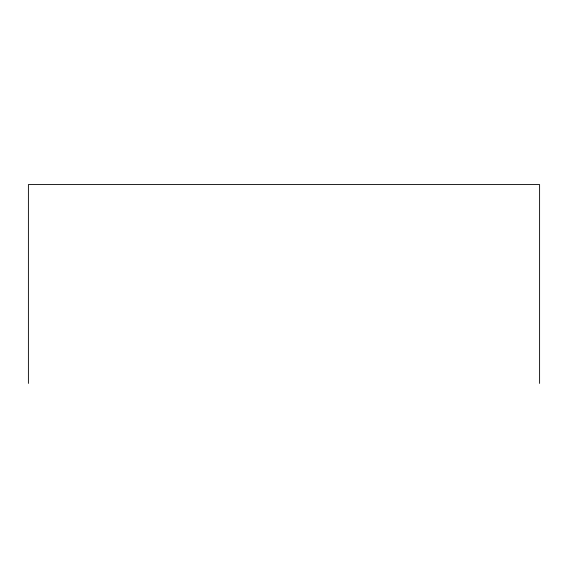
<?xml version="1.0" encoding="UTF-8"?>
<svg xmlns="http://www.w3.org/2000/svg" width="568" height="568" viewBox="0 0 568 568"><rect width="100%" height="100%" fill="white"/><g stroke="black" fill="none" stroke-linecap="round" stroke-linejoin="round"><path stroke-width="0.85" d="M539.6 383.421L539.6 184.579L28.4 184.579L28.4 383.421"/></g></svg>
